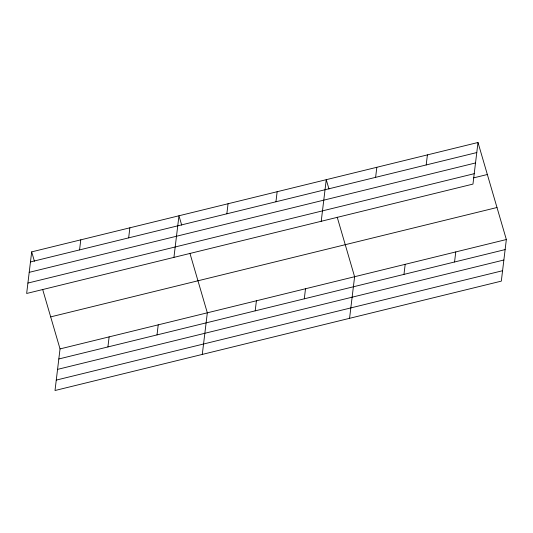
<?xml version="1.0" encoding="UTF-8"?>
<svg xmlns="http://www.w3.org/2000/svg" width="533" height="533" viewBox="0 0 533 533"><rect width="100%" height="100%" fill="white"/><g stroke="black" fill="none" stroke-linecap="round" stroke-linejoin="round"><path stroke-width="0.8" d="M31.687 251.869L26.65 293.47L472.964 184.092L477.994 142.491L31.687 251.869L34.425 261.243M42.647 289.392L60.036 348.908L55.006 390.509L501.313 281.131L506.35 239.53L477.994 142.491M79.564 249.904L80.776 239.837M107.913 346.943L109.132 336.876M128.653 237.871L129.872 227.804M157.008 334.911L158.228 324.844M173.931 257.372L178.968 215.772L181.706 225.146M202.287 354.418L207.324 312.811L189.928 253.295M226.845 213.806L228.064 203.739M255.194 310.852L256.413 300.779M275.941 201.78L277.153 191.707M304.29 298.82L305.509 288.753M321.219 221.282L326.249 179.681L328.988 189.048M349.568 318.321L354.605 276.72L337.216 217.197M375.612 177.349L376.831 167.282M403.967 274.388L405.187 264.321M426.193 164.957L427.413 154.883M454.549 261.996L455.768 251.929M30.468 261.936L476.775 152.558M29.208 272.343L475.516 162.965M27.909 283.063L474.223 173.685M473.704 177.855L487.355 174.511M50.682 316.882L496.996 207.51M60.036 348.908L506.35 239.53M58.817 358.975L505.131 249.597M57.557 369.382L503.872 260.004M56.265 380.102L502.572 270.724"/></g></svg>
